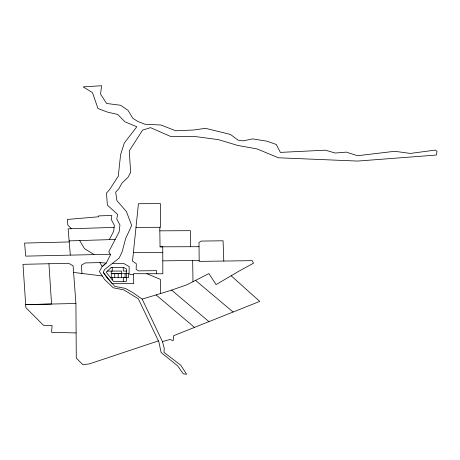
<?xml version="1.0" encoding="UTF-8"?>
<svg xmlns="http://www.w3.org/2000/svg" width="460" height="460" viewBox="0 0 460 460"><rect width="100%" height="100%" fill="white"/><g stroke="black" fill="none" stroke-linecap="round" stroke-linejoin="round"><path stroke-width="0.69" d="M190.411 246.727L190.411 230.678L159.821 230.834L159.781 227.28M71.352 228.723L67.804 225.02L67.338 219.46L98.773 216.763L98.532 215.895L111.866 215.481L111.165 219.305L114.367 225.348L113.666 231.334L109.313 239.654M103.253 272.354L104.472 269.681L119.151 258.094L122.216 251.637L125.632 238.539L131.704 225.48L126.408 211.525L116.903 200.606L115.69 192.182L118.968 188.577L121.929 183.132L128.006 177.313L130.657 172.356L129.248 150.886L142.663 130.048L150.564 127.661L170.338 136.338L194.252 136.424L218.373 139.633L237.998 145.51L256.933 148.896L278.438 157.786L357.673 161.069L436.322 155.054L437 151.305L435.131 150.115L410.377 153.427L394.778 151.288L357.598 155.716L346.225 152.128L335.305 153.03L325.352 150.178L280.399 152.398L276.276 144.474L266.967 141.18L252.569 138.897L243.288 140.863L238.073 140.145L230.471 134.446L205.505 128.317L193.942 129.979L175.755 130.784L160.977 125.016L144.837 124.234L137.77 121.451L132.779 118.254L128.116 110.417L120.646 105.271L106.599 103.471L100.579 94.127L101.568 85.727L83.197 86.888L92.471 92.621L97.991 108.537L107.766 112.2L117.691 114.431L125.034 121.871L136.827 126.759L124.303 143.048L120.595 154.658L118.272 176.22L109.52 189.704L106.45 193.114L107.398 205.137L117.616 214.423L116.771 218.994L119.945 224.98L119.134 231.909L108.773 251.7L110.544 254.702L106.306 263.005L102.172 266.564L99.389 271.475L104.552 279.479L113.304 287.799L123.786 289.858L138.322 298.799L158.855 341.826L161.098 352.504L177.704 365.901L183.206 373.802L186.645 374.273L180.734 365.171L163.99 352.372L164.249 348.41L162.443 341.579L142.163 299.121L132.675 292.491L125.356 288.385L114.885 286.425L106.662 277.386L103.253 272.354L112.274 283.676L133.728 283.636L133.48 273.688L162.811 273.775L162.76 246.802L160.057 246.813L159.821 230.834M158.412 340.894L89.516 363.854L82.944 364.757L76.279 358.093L75.923 303.485L73.094 265.805L68.73 263.298L23 264.327L25.875 307.659L43.481 325.277L52.083 325.496L51.56 332.31L76.118 332.942M142.163 299.121L169.337 290.875L186.668 284.912L208.903 273.579L216.079 284.596L239.033 271.118L253.483 263.189L252.218 260.647L199.18 261.389L198.99 242.403L201.267 241.074L223.077 240.787L223.79 261.044M162.443 341.579L169.878 339.514L173.207 340.641L173.615 335.714L259.739 301.398L231.167 275.764M114.126 227.412L68.126 228.827L70.317 255.007M69.132 240.885L115.178 239.47M69.224 241.954L24.604 243.075L25.697 256.128L110.273 254.242M99.935 262.591L102.172 266.564L106.214 263.085L99.935 262.591L85.347 262.924L81.34 265.248L81.955 273.458M75.923 303.485L25.662 304.618L51.549 304.037L48.927 263.747M162.788 260.86L199.128 260.394M112.234 263.551L123.671 263.436L129.162 266.57L129.099 273.671L130.398 274.672L133.504 274.683M135.993 227.395L160.586 227.28L160.465 203.648L138.437 203.705L132.509 261.125L136.327 263.747L136.143 269.387L138.431 270.871L156.578 270.652L156.705 273.757M160.057 246.813L199.019 246.704M107.376 271.095L121.601 271.066L121.618 273.458L111.262 273.476L111.251 271.084M126.46 271.055L123.286 271.061L123.268 267.639M110.36 277.46L112.28 277.46L112.292 279.887M126.494 277.432L123.32 277.438L123.343 281.347M133.411 252.373L162.771 252.482M73.588 272.429L102.287 275.965M146.941 273.729L160.367 279.352L160.643 293.514M93.932 254.409L84.485 248.676L79.712 240.563M195.552 280.387L233.099 312.012M171.58 290.105L208.949 321.632M156.038 294.912L194.499 327.393M192.665 260.481L192.987 281.692M125.068 273.677L125.091 277.662M121.618 273.688L121.641 277.667M118.168 273.694L118.185 277.679M114.718 273.7L114.735 277.685M112.223 267.662L112.246 271.084M111.073 267.662L106.174 272.211L113.47 281.365L126.511 281.342L126.448 268.973L124.108 267.639L111.073 267.662M128.518 273.671L111.268 273.706L111.285 277.69L128.541 277.656L128.518 273.671"/></g></svg>
